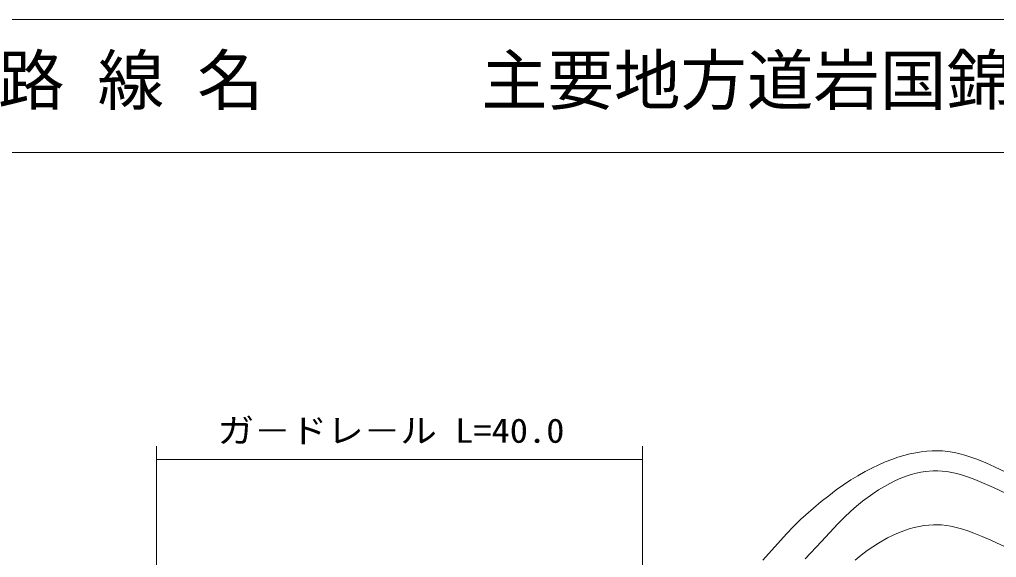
# Model space of a CAD drawing. Units: millimetres, scale not verified. Extents: x 40000 to 680002, y 20000 to 380001.
# Drawn here: x 182002 to 255513, y 339506 to 380001 of the extents above; entities that cross this region are included whole.
import ezdxf
from ezdxf.enums import TextEntityAlignment as Align

# ---------------------------------------------------------------- set-up
doc = ezdxf.new("R2010")
doc.units = ezdxf.units.MM
doc.header["$LTSCALE"] = 1000
for name, color, linetype, lineweight in [('M-BGD', 7, 'Continuous', 13), ('M-STR-HTXT', 7, 'Continuous', 13), ('M-TTL', 2, 'Continuous', 13), ('M-TTL-LINE', 7, 'Continuous', 13), ('M-TTL-TXT', 7, 'Continuous', 13)]:
    doc.layers.add(name, color=color, linetype=linetype, lineweight=lineweight)
doc.styles.add('ＭＳ ゴシック', font='')
doc.styles.get('ＭＳ ゴシック').set_extended_font_data('MS Gothic')

msp = doc.modelspace()

# ---------------------------------------------------------------- linework, layer by layer
at = {"layer": 'M-BGD'}
for points in [[(237943, 339306), (239713, 341277), (240246, 341828), (240805, 342378), (241170, 342719), (241739, 343221), (242326, 343713), (242888, 344158), (243463, 344588), (244006, 344970), (244567, 345340), (245091, 345663), (245631, 345971), (246139, 346239), (246651, 346486), (247138, 346699), (247628, 346891), (248091, 347052), (248555, 347191), (248990, 347303), (249436, 347395), (249853, 347462), (250278, 347509), (250674, 347533), (251078, 347538), (251462, 347522), (251844, 347486), (252366, 347403), (252749, 347320), (253140, 347213), (253595, 347066), (254047, 346898), (254711, 346623), (255375, 346326), (256273, 345915)], [(241123, 339397), (242337, 340720), (243569, 342032), (244058, 342519), (244562, 342992), (244992, 343369), (245444, 343739), (246221, 344309), (246644, 344589), (247088, 344858), (247498, 345083), (247924, 345295), (248319, 345469), (248719, 345624), (249093, 345748), (249469, 345852), (249817, 345928), (250175, 345985), (250754, 346029), (251089, 346030), (251423, 346011), (251784, 345969), (252144, 345906), (252541, 345815), (252947, 345702), (253418, 345546), (253898, 345367), (254595, 345077), (255293, 344765), (256251, 344327)], [(258003, 339466), (255079, 340808), (254448, 341088), (253813, 341348), (253355, 341515), (252884, 341666), (252489, 341772), (252092, 341858), (251743, 341914), (251382, 341952), (251098, 341965), (250764, 341968), (250419, 341949), (250064, 341909), (249700, 341847), (249327, 341763), (248947, 341656), (248550, 341523), (248149, 341366), (247734, 341182), (247319, 340976), (246640, 340590), (246212, 340315), (245789, 340020), (245331, 339674), (244879, 339307)]]:
    msp.add_lwpolyline(points, dxfattribs=at)
at = {"layer": 'M-STR-HTXT'}
for p, q in [((192310, 320375), (192310, 347879)), ((228886, 347879), (228886, 320375)), ((192310, 346879), (228886, 346879))]:
    msp.add_line(p, q, dxfattribs=at)
at = {"layer": 'M-TTL'}
msp.add_line((680002, 380001), (40000, 380001), dxfattribs=at)
at = {"layer": 'M-TTL-LINE'}
msp.add_line((40000, 370001), (680002, 370001), dxfattribs=at)

# ---------------------------------------------------------------- texts
at = {"layer": 'M-STR-HTXT', "style": 'ＭＳ ゴシック', "width": 1.1}
msp.add_text('ガ－ドレ－ル L=40.0', height=1833, dxfattribs=at).set_placement((196903, 347589), align=Align.BOTTOM_LEFT)
at = {"layer": 'M-TTL-TXT', "style": 'ＭＳ ゴシック'}
for s, p in [('路 線 名', (180380, 372501)), ('主要地方道岩国錦線', (216735, 372501))]:
    msp.add_text(s, height=3666, dxfattribs=at).set_placement(p, align=Align.BOTTOM_LEFT)

doc.saveas('drawing.dxf')
